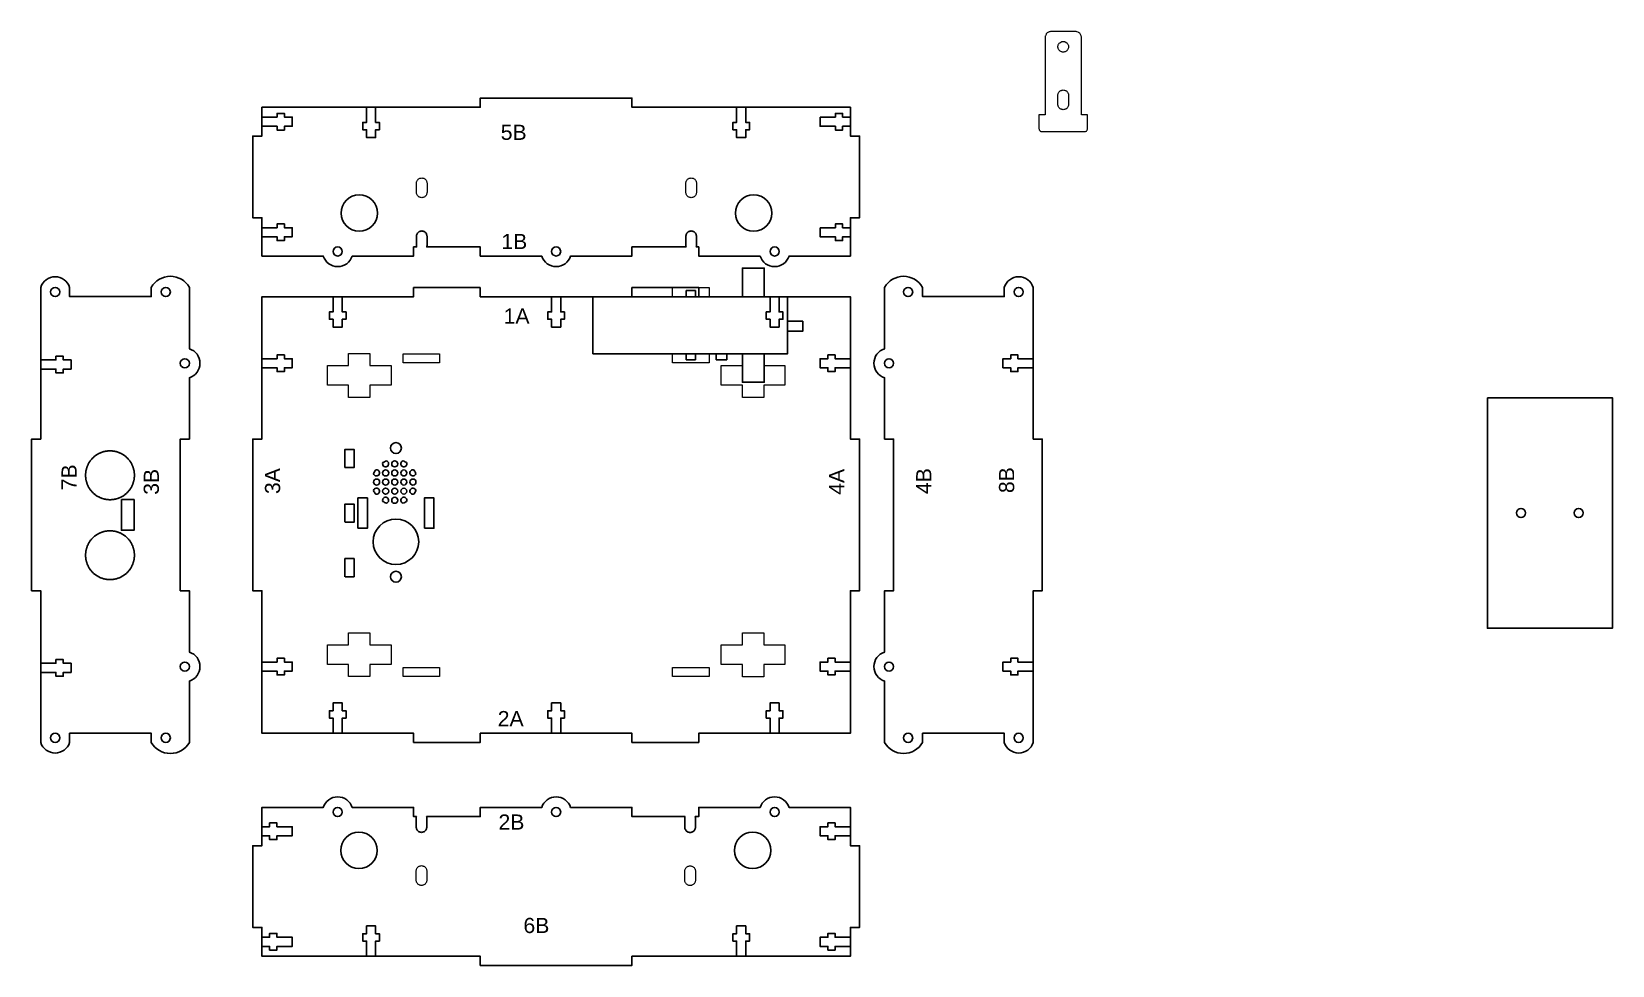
# Model space of a CAD drawing. Header units: millimetres. Extents: x 1538 to 3903, y 253 to 2632.
# Drawn here: x 2248 to 2769, y 1504 to 1811 of the extents above; entities that cross this region are included whole.
import ezdxf

# ---------------------------------------------------------------- set-up
doc = ezdxf.new("R2010")
doc.units = ezdxf.units.MM
doc.layers.add('Layer 1', color=7, linetype='Continuous')
doc.layers.add('Make2D$visible$lines', color=7, linetype='Continuous', true_color=0x000000)
doc.styles.get("Standard").update_dxf_attribs({"font": 'Arial.ttf'})

msp = doc.modelspace()

# ---------------------------------------------------------------- linework, layer by layer
at = {"color": 242, "true_color": 0xcd2027}
for p, q in [((2300.221, 1724.143), (2300.221, 1727.143)), ((2529.361, 1724.143), (2529.361, 1727.143)), ((2300.221, 1580.143), (2300.221, 1577.143)), ((2529.361, 1580.143), (2529.361, 1577.143))]:
    msp.add_line(p, q, dxfattribs=at)
at = {"color": 240, "true_color": 0xed1f24}
for points in [[(2353.882, 1737.495), (2374.112, 1737.495), (2374.112, 1740.495), (2375.141, 1740.495), (2375.118, 1740.564), (2375.083, 1740.775), (2375.048, 1740.987), (2375.048, 1743.986), (2375.083, 1744.197), (2375.118, 1744.409), (2375.189, 1744.621), (2375.259, 1744.797), (2375.365, 1744.973), (2375.506, 1745.15), (2375.647, 1745.291), (2375.824, 1745.432), (2376, 1745.538), (2376.212, 1745.608), (2376.388, 1745.679), (2376.6, 1745.714), (2376.812, 1745.75), (2377.023, 1745.714), (2377.235, 1745.679), (2377.447, 1745.608), (2377.623, 1745.538), (2377.799, 1745.432), (2377.976, 1745.291), (2378.117, 1745.15), (2378.258, 1744.973), (2378.364, 1744.797), (2378.434, 1744.621), (2378.505, 1744.409), (2378.54, 1744.197), (2378.575, 1743.986), (2378.575, 1740.987), (2378.54, 1740.775), (2378.505, 1740.564), (2378.482, 1740.495), (2396.112, 1740.495), (2396.112, 1737.495), (2416.342, 1737.495, 0.7337994), (2425.882, 1737.495), (2446.112, 1737.495), (2446.112, 1740.495), (2463.941, 1740.495), (2463.918, 1740.564), (2463.883, 1740.775), (2463.848, 1740.987), (2463.848, 1743.986), (2463.883, 1744.197), (2463.918, 1744.409), (2463.989, 1744.621), (2464.059, 1744.797), (2464.165, 1744.973), (2464.306, 1745.15), (2464.447, 1745.291), (2464.624, 1745.432), (2464.8, 1745.538), (2465.012, 1745.608), (2465.188, 1745.679), (2465.4, 1745.714), (2465.612, 1745.75), (2465.823, 1745.714), (2466.035, 1745.679), (2466.247, 1745.608), (2466.423, 1745.538), (2466.599, 1745.432), (2466.776, 1745.291), (2466.917, 1745.15), (2467.058, 1744.973), (2467.164, 1744.797), (2467.234, 1744.621), (2467.305, 1744.409), (2467.34, 1744.197), (2467.375, 1743.986), (2467.375, 1740.987), (2467.34, 1740.775), (2467.305, 1740.564), (2467.282, 1740.495), (2468.112, 1740.495), (2468.112, 1737.495), (2488.342, 1737.495, 0.7337994), (2497.882, 1737.495), (2518.112, 1737.495), (2518.112, 1750.088), (2521.112, 1750.088), (2521.112, 1777.009), (2518.112, 1777.009), (2518.112, 1786.548), (2446.112, 1786.548), (2446.112, 1789.548), (2396.112, 1789.548), (2396.112, 1786.548), (2324.112, 1786.548), (2324.112, 1777.009), (2321.112, 1777.009), (2321.112, 1750.088), (2324.112, 1750.088), (2324.112, 1737.495), (2344.342, 1737.495, 0.7337994)], [(2425.882, 1555.683), (2446.112, 1555.683), (2446.112, 1552.683), (2463.597, 1552.683), (2463.574, 1552.614), (2463.539, 1552.403), (2463.503, 1552.191), (2463.503, 1549.192), (2463.539, 1548.981), (2463.574, 1548.769), (2463.644, 1548.557), (2463.715, 1548.381), (2463.821, 1548.205), (2463.962, 1548.028), (2464.103, 1547.887), (2464.28, 1547.746), (2464.456, 1547.64), (2464.632, 1547.57), (2464.844, 1547.499), (2465.056, 1547.464), (2465.267, 1547.428), (2465.479, 1547.464), (2465.691, 1547.499), (2465.867, 1547.57), (2466.079, 1547.64), (2466.255, 1547.746), (2466.431, 1547.887), (2466.573, 1548.028), (2466.714, 1548.205), (2466.819, 1548.381), (2466.89, 1548.557), (2466.961, 1548.769), (2466.996, 1548.981), (2467.031, 1549.192), (2467.031, 1552.191), (2466.996, 1552.403), (2466.961, 1552.614), (2466.938, 1552.683), (2468.112, 1552.683), (2468.112, 1555.683), (2488.342, 1555.683, -0.7337994), (2497.882, 1555.683), (2518.112, 1555.683), (2518.112, 1543.091), (2521.112, 1543.091), (2521.112, 1516.169), (2518.112, 1516.169), (2518.112, 1506.63), (2446.112, 1506.63), (2446.112, 1503.63), (2396.112, 1503.63), (2396.112, 1506.63), (2324.112, 1506.63), (2324.112, 1516.169), (2321.112, 1516.169), (2321.112, 1543.091), (2324.112, 1543.091), (2324.112, 1555.683), (2344.342, 1555.683, -0.7337994), (2353.882, 1555.683), (2374.112, 1555.683), (2374.112, 1552.683), (2375.041, 1552.683), (2375.037, 1552.671), (2375.001, 1552.459), (2374.966, 1552.247), (2374.966, 1549.249), (2375.001, 1549.037), (2375.037, 1548.825), (2375.107, 1548.614), (2375.178, 1548.437), (2375.283, 1548.261), (2375.425, 1548.085), (2375.566, 1547.943), (2375.742, 1547.802), (2375.918, 1547.696), (2376.095, 1547.626), (2376.306, 1547.555), (2376.518, 1547.52), (2376.73, 1547.485), (2376.941, 1547.52), (2377.153, 1547.555), (2377.33, 1547.626), (2377.541, 1547.696), (2377.718, 1547.802), (2377.894, 1547.943), (2378.035, 1548.085), (2378.176, 1548.261), (2378.282, 1548.437), (2378.353, 1548.614), (2378.423, 1548.825), (2378.458, 1549.037), (2378.494, 1549.249), (2378.494, 1552.247), (2378.458, 1552.459), (2378.423, 1552.671), (2378.419, 1552.683), (2396.112, 1552.683), (2396.112, 1555.683), (2416.342, 1555.683, -0.7337994)]]:
    msp.add_lwpolyline(points, format="xyb", close=True, dxfattribs=at)
for points in [[(2324.112, 1783.278), (2324.112, 1780.278), (2329.141, 1780.278), (2329.141, 1779.028), (2331.541, 1779.028), (2331.541, 1780.278), (2334.112, 1780.278), (2334.112, 1783.278), (2331.541, 1783.278), (2331.541, 1784.528), (2329.141, 1784.528), (2329.141, 1783.278)], [(2358.612, 1786.548), (2361.612, 1786.548), (2361.612, 1781.519), (2362.862, 1781.519), (2362.862, 1779.119), (2361.612, 1779.119), (2361.612, 1776.548), (2358.612, 1776.548), (2358.612, 1779.119), (2357.362, 1779.119), (2357.362, 1781.519), (2358.612, 1781.519)], [(2480.612, 1786.548), (2483.612, 1786.548), (2483.612, 1781.519), (2484.862, 1781.519), (2484.862, 1779.119), (2483.612, 1779.119), (2483.612, 1776.548), (2480.612, 1776.548), (2480.612, 1779.119), (2479.362, 1779.119), (2479.362, 1781.519), (2480.612, 1781.519)], [(2508.112, 1783.278), (2508.112, 1780.278), (2513.141, 1780.278), (2513.141, 1779.028), (2515.541, 1779.028), (2515.541, 1780.278), (2518.112, 1780.278), (2518.112, 1783.278), (2515.541, 1783.278), (2515.541, 1784.528), (2513.141, 1784.528), (2513.141, 1783.278)], [(2508.112, 1746.818), (2508.112, 1743.818), (2513.141, 1743.818), (2513.141, 1742.568), (2515.541, 1742.568), (2515.541, 1743.818), (2518.112, 1743.818), (2518.112, 1746.818), (2515.541, 1746.818), (2515.541, 1748.068), (2513.141, 1748.068), (2513.141, 1746.818)], [(2396.112, 1727.089), (2374.112, 1727.089), (2374.112, 1724.089), (2324.112, 1724.089), (2324.112, 1677.143), (2321.112, 1677.143), (2321.112, 1627.143), (2324.112, 1627.143), (2324.112, 1580.143), (2374.112, 1580.143), (2374.112, 1577.143), (2396.112, 1577.143), (2396.112, 1580.143), (2446.112, 1580.143), (2446.112, 1577.143), (2468.112, 1577.143), (2468.112, 1580.143), (2518.112, 1580.143), (2518.112, 1627.143), (2521.112, 1627.143), (2521.112, 1677.143), (2518.112, 1677.143), (2518.112, 1724.089), (2468.112, 1724.089), (2468.112, 1727.089), (2446.112, 1727.089), (2446.112, 1724.089), (2396.112, 1724.089)], [(2277.797, 1657.183), (2277.797, 1647.102), (2282.021, 1647.102), (2282.021, 1657.183)]]:
    msp.add_lwpolyline(points, close=True, dxfattribs=at)
for points in [[(2324.112, 1743.818), (2329.141, 1743.818), (2329.141, 1742.568), (2331.541, 1742.568), (2331.541, 1743.818), (2334.112, 1743.818), (2334.112, 1746.818), (2331.541, 1746.818), (2331.541, 1748.068), (2329.141, 1748.068), (2329.141, 1746.818), (2324.112, 1746.818)], [(2347.612, 1724.089), (2347.612, 1719.06), (2346.362, 1719.06), (2346.362, 1716.66), (2347.612, 1716.66), (2347.612, 1714.089), (2350.612, 1714.089), (2350.612, 1716.66), (2351.862, 1716.66), (2351.862, 1719.06), (2350.612, 1719.06), (2350.612, 1724.089)], [(2419.612, 1724.089), (2419.612, 1719.06), (2418.362, 1719.06), (2418.362, 1716.66), (2419.612, 1716.66), (2419.612, 1714.089), (2422.612, 1714.089), (2422.612, 1716.66), (2423.862, 1716.66), (2423.862, 1719.06), (2422.612, 1719.06), (2422.612, 1724.089)], [(2491.612, 1724.089), (2491.612, 1719.06), (2490.362, 1719.06), (2490.362, 1716.66), (2491.612, 1716.66), (2491.612, 1714.089), (2494.612, 1714.089), (2494.612, 1716.66), (2495.862, 1716.66), (2495.862, 1719.06), (2494.612, 1719.06), (2494.612, 1724.089)], [(2251.221, 1703.22), (2256.25, 1703.22), (2256.25, 1704.47), (2258.65, 1704.47), (2258.65, 1703.22), (2261.221, 1703.22), (2261.221, 1700.22), (2258.65, 1700.22), (2258.65, 1698.97), (2256.25, 1698.97), (2256.25, 1700.22), (2251.221, 1700.22)], [(2324.112, 1700.643), (2329.141, 1700.643), (2329.141, 1699.393), (2331.541, 1699.393), (2331.541, 1700.643), (2334.112, 1700.643), (2334.112, 1703.643), (2331.541, 1703.643), (2331.541, 1704.893), (2329.141, 1704.893), (2329.141, 1703.643), (2324.112, 1703.643)], [(2518.112, 1703.643), (2513.083, 1703.643), (2513.083, 1704.893), (2510.683, 1704.893), (2510.683, 1703.643), (2508.112, 1703.643), (2508.112, 1700.643), (2510.683, 1700.643), (2510.683, 1699.393), (2513.083, 1699.393), (2513.083, 1700.643), (2518.112, 1700.643)], [(2578.361, 1700.643), (2573.332, 1700.643), (2573.332, 1699.393), (2570.932, 1699.393), (2570.932, 1700.643), (2568.361, 1700.643), (2568.361, 1703.643), (2570.932, 1703.643), (2570.932, 1704.893), (2573.332, 1704.893), (2573.332, 1703.643), (2578.361, 1703.643)], [(2351.515, 1667.737), (2354.514, 1667.737), (2354.514, 1673.737), (2351.512, 1673.737), (2351.511, 1667.737)], [(2355.802, 1647.738), (2358.902, 1647.738), (2358.902, 1657.738), (2355.802, 1657.738), (2355.802, 1647.738)], [(2377.702, 1647.738), (2380.802, 1647.738), (2380.802, 1657.738), (2377.702, 1657.738), (2377.702, 1647.738)], [(2351.518, 1649.738), (2354.517, 1649.738), (2354.517, 1655.737), (2351.515, 1655.737), (2351.514, 1649.738)], [(2351.518, 1631.738), (2354.517, 1631.738), (2354.517, 1637.738), (2351.515, 1637.738), (2351.514, 1631.738)], [(2324.112, 1600.643), (2329.141, 1600.643), (2329.141, 1599.393), (2331.541, 1599.393), (2331.541, 1600.643), (2334.112, 1600.643), (2334.112, 1603.643), (2331.541, 1603.643), (2331.541, 1604.893), (2329.141, 1604.893), (2329.141, 1603.643), (2324.112, 1603.643)], [(2518.112, 1603.643), (2513.083, 1603.643), (2513.083, 1604.893), (2510.683, 1604.893), (2510.683, 1603.643), (2508.112, 1603.643), (2508.112, 1600.643), (2510.683, 1600.643), (2510.683, 1599.393), (2513.083, 1599.393), (2513.083, 1600.643), (2518.112, 1600.643)], [(2578.361, 1600.643), (2573.332, 1600.643), (2573.332, 1599.393), (2570.932, 1599.393), (2570.932, 1600.643), (2568.361, 1600.643), (2568.361, 1603.643), (2570.932, 1603.643), (2570.932, 1604.893), (2573.332, 1604.893), (2573.332, 1603.643), (2578.361, 1603.643)], [(2251.221, 1603.22), (2256.25, 1603.22), (2256.25, 1604.47), (2258.65, 1604.47), (2258.65, 1603.22), (2261.221, 1603.22), (2261.221, 1600.22), (2258.65, 1600.22), (2258.65, 1598.97), (2256.25, 1598.97), (2256.25, 1600.22), (2251.221, 1600.22)], [(2350.612, 1580.143), (2350.612, 1585.172), (2351.862, 1585.172), (2351.862, 1587.572), (2350.612, 1587.572), (2350.612, 1590.143), (2347.612, 1590.143), (2347.612, 1587.572), (2346.362, 1587.572), (2346.362, 1585.172), (2347.612, 1585.172), (2347.612, 1580.143)], [(2422.612, 1580.143), (2422.612, 1585.172), (2423.862, 1585.172), (2423.862, 1587.572), (2422.612, 1587.572), (2422.612, 1590.143), (2419.612, 1590.143), (2419.612, 1587.572), (2418.362, 1587.572), (2418.362, 1585.172), (2419.612, 1585.172), (2419.612, 1580.143)], [(2494.612, 1580.143), (2494.612, 1585.172), (2495.862, 1585.172), (2495.862, 1587.572), (2494.612, 1587.572), (2494.612, 1590.143), (2491.612, 1590.143), (2491.612, 1587.572), (2490.362, 1587.572), (2490.362, 1585.172), (2491.612, 1585.172), (2491.612, 1580.143)], [(2324.112, 1549.36), (2326.683, 1549.36), (2326.683, 1550.61), (2329.083, 1550.61), (2329.083, 1549.36), (2334.112, 1549.36), (2334.112, 1546.36), (2329.083, 1546.36), (2329.083, 1545.11), (2326.683, 1545.11), (2326.683, 1546.36), (2324.112, 1546.36)], [(2518.112, 1549.36), (2513.083, 1549.36), (2513.083, 1550.61), (2510.683, 1550.61), (2510.683, 1549.36), (2508.112, 1549.36), (2508.112, 1546.36), (2510.683, 1546.36), (2510.683, 1545.11), (2513.083, 1545.11), (2513.083, 1546.36), (2518.112, 1546.36)], [(2358.612, 1506.63), (2358.612, 1511.659), (2357.362, 1511.659), (2357.362, 1514.059), (2358.612, 1514.059), (2358.612, 1516.63), (2361.612, 1516.63), (2361.612, 1514.059), (2362.862, 1514.059), (2362.862, 1511.659), (2361.612, 1511.659), (2361.612, 1506.63)], [(2480.612, 1506.63), (2480.612, 1511.659), (2479.362, 1511.659), (2479.362, 1514.059), (2480.612, 1514.059), (2480.612, 1516.63), (2483.612, 1516.63), (2483.612, 1514.059), (2484.862, 1514.059), (2484.862, 1511.659), (2483.612, 1511.659), (2483.612, 1506.63)], [(2324.112, 1512.9), (2326.683, 1512.9), (2326.683, 1514.15), (2329.083, 1514.15), (2329.083, 1512.9), (2334.112, 1512.9), (2334.112, 1509.9), (2329.083, 1509.9), (2329.083, 1508.65), (2326.683, 1508.65), (2326.683, 1509.9), (2324.112, 1509.9)], [(2518.112, 1512.9), (2513.083, 1512.9), (2513.083, 1514.15), (2510.683, 1514.15), (2510.683, 1512.9), (2508.112, 1512.9), (2508.112, 1509.9), (2510.683, 1509.9), (2510.683, 1508.65), (2513.083, 1508.65), (2513.083, 1509.9), (2518.112, 1509.9)]]:
    msp.add_lwpolyline(points, dxfattribs=at)
for points in [[(2300.221, 1577.143, -0.5834312), (2287.681, 1577.143), (2287.681, 1580.143), (2260.76, 1580.143), (2260.76, 1577.143, -0.7337994), (2251.221, 1577.143), (2251.221, 1627.143), (2248.221, 1627.119), (2248.221, 1677.119), (2251.221, 1677.143), (2251.221, 1727.143, -0.7337994), (2260.76, 1727.143), (2260.76, 1724.143), (2287.681, 1724.143), (2287.681, 1727.143, -0.5834312), (2300.221, 1727.143)], [(2529.361, 1727.143, -0.5834312), (2541.901, 1727.143), (2541.901, 1724.143), (2568.822, 1724.143), (2568.822, 1727.143, -0.7337994), (2578.361, 1727.143), (2578.361, 1677.143), (2581.361, 1677.143), (2581.361, 1627.143), (2578.361, 1627.143), (2578.361, 1577.143, -0.7337994), (2568.822, 1577.143), (2568.822, 1580.143), (2541.901, 1580.143), (2541.901, 1577.143, -0.5834312), (2529.361, 1577.143)], [(2300.221, 1724.143), (2300.221, 1706.912, -0.7337994), (2300.221, 1697.373), (2300.221, 1677.143), (2297.221, 1677.143), (2297.221, 1627.143), (2300.221, 1627.143), (2300.221, 1606.912, -0.7337994), (2300.221, 1597.373), (2300.221, 1580.143)], [(2529.361, 1580.143), (2529.361, 1597.373, -0.7337994), (2529.361, 1606.912), (2529.361, 1627.143), (2532.361, 1627.143), (2532.361, 1677.143), (2529.361, 1677.143), (2529.361, 1697.373, -0.7337994), (2529.361, 1706.912), (2529.361, 1724.143)]]:
    msp.add_lwpolyline(points, format="xyb", dxfattribs=at)
for points in [[(2486.112, 1724.089), (2482.512, 1724.089), (2482.512, 1733.489), (2489.712, 1733.489), (2489.712, 1724.089), (2482.512, 1724.089)], [(2465.512, 1724.089), (2464.012, 1724.089), (2464.012, 1726.089), (2467.012, 1726.089), (2467.012, 1724.089), (2464.012, 1724.089)], [(2497.412, 1724.089), (2497.412, 1705.289), (2433.212, 1705.289), (2433.212, 1724.089), (2497.412, 1724.089)], [(2502.412, 1714.689), (2502.412, 1712.703), (2497.412, 1712.703), (2497.412, 1715.993), (2502.412, 1715.993), (2502.412, 1714.689)], [(2465.512, 1703.289), (2464.012, 1703.289), (2464.012, 1705.289), (2467.012, 1705.289), (2467.012, 1703.289), (2464.012, 1703.289)], [(2473.862, 1703.289), (2473.862, 1705.289), (2477.362, 1705.289), (2477.362, 1703.289), (2473.862, 1703.289)], [(2486.112, 1695.889), (2482.512, 1695.889), (2482.512, 1705.289), (2489.712, 1705.289), (2489.712, 1695.889), (2482.512, 1695.889)]]:
    msp.add_lwpolyline(points)
at = {"color": 5}
msp.add_lwpolyline([(2728.066, 1690.773), (2728.066, 1614.773), (2769.266, 1614.773), (2769.266, 1690.773), (2728.066, 1690.773)], dxfattribs=at)
at = {"color": 240, "linetype": 'ByBlock', "true_color": 0xed1f24}
for points in [[(2365.149, 1669.942, 0.0430951), (2363.995, 1669.365, 2.7339008)], [(2371.832, 1669.365, 0.0430951), (2370.678, 1669.942, 2.7339008)], [(2361.519, 1666.889, 0.0430951), (2360.942, 1665.734, 2.7339008)], [(2374.885, 1665.734, 0.0430951), (2374.308, 1666.889, 2.7339008)], [(2360.942, 1660.205, 0.0430951), (2361.519, 1659.051, 2.7339008)], [(2363.995, 1656.575, 0.0430951), (2365.149, 1655.998, 2.7339008)], [(2370.678, 1655.998, 0.0430951), (2371.832, 1656.575, 2.7339008)], [(2374.308, 1659.051, 0.0430951), (2374.885, 1660.205, 2.7339008)]]:
    msp.add_lwpolyline(points, format="xyb", close=True, dxfattribs=at)
at = {"color": 242, "true_color": 0xcd2027}
for centre in [(2356.212, 1751.645), (2486.212, 1751.645), (2356.129, 1541.533), (2485.867, 1541.533)]:
    msp.add_circle(centre, 6, dxfattribs=at)
at = {"color": 240, "true_color": 0xed1f24}
for centre, radius in [((2349.112, 1738.995), 1.5), ((2421.112, 1738.995), 1.5), ((2493.112, 1738.995), 1.5), ((2255.99, 1725.643), 1.5), ((2292.451, 1725.643), 1.5), ((2537.131, 1725.643), 1.5), ((2573.592, 1725.643), 1.5), ((2298.721, 1702.143), 1.5), ((2530.861, 1702.143), 1.5), ((2368.302, 1674.185), 1.8), ((2367.913, 1668.97), 1), ((2361.913, 1662.97), 1), ((2364.913, 1665.97), 1), ((2364.913, 1662.97), 1), ((2367.913, 1665.97), 1), ((2367.913, 1662.97), 1), ((2370.913, 1665.97), 1), ((2370.913, 1662.97), 1), ((2373.913, 1662.97), 1), ((2364.913, 1659.97), 1), ((2367.913, 1659.97), 1), ((2367.913, 1656.97), 1), ((2370.913, 1659.97), 1), ((2739.166, 1652.773), 1.5), ((2758.166, 1652.773), 1.5), ((2368.302, 1631.753), 1.8), ((2298.721, 1602.143), 1.5), ((2530.861, 1602.143), 1.5), ((2255.99, 1578.643), 1.5), ((2292.451, 1578.643), 1.5), ((2537.131, 1578.643), 1.5), ((2573.592, 1578.643), 1.5), ((2349.112, 1554.183), 1.5), ((2421.112, 1554.183), 1.5), ((2493.112, 1554.183), 1.5)]:
    msp.add_circle(centre, radius, dxfattribs=at)
at = {"color": 240, "linetype": 'ByBlock', "true_color": 0xed1f24}
msp.add_circle((2368.302, 1643.288), 7.5, dxfattribs=at)
at = {"layer": 'Layer 1', "color": 240, "lineweight": 0, "true_color": 0xed1f24}
for points in [[(2583.815, 1811.438), (2583.603, 1811.367), (2583.392, 1811.297), (2583.215, 1811.191), (2583.004, 1811.05), (2582.863, 1810.909), (2582.686, 1810.732), (2582.58, 1810.556), (2582.474, 1810.344), (2582.369, 1810.133), (2582.298, 1809.921), (2582.263, 1809.709), (2582.263, 1783.992), (2580.252, 1783.992), (2580.252, 1779.476), (2580.287, 1779.3), (2580.323, 1779.123), (2580.393, 1778.982), (2580.499, 1778.841), (2580.605, 1778.7), (2580.746, 1778.629), (2580.922, 1778.524), (2581.099, 1778.488), (2595.421, 1778.488), (2595.598, 1778.524), (2595.774, 1778.629), (2595.915, 1778.7), (2596.021, 1778.841), (2596.127, 1778.982), (2596.198, 1779.123), (2596.233, 1779.3), (2596.268, 1779.476), (2596.268, 1783.992), (2594.257, 1783.992), (2594.257, 1809.709), (2594.222, 1809.921), (2594.151, 1810.133), (2594.081, 1810.344), (2593.94, 1810.556), (2593.834, 1810.732), (2593.693, 1810.909), (2593.516, 1811.05), (2593.34, 1811.191), (2593.128, 1811.297), (2592.705, 1811.438), (2592.493, 1811.473), (2584.027, 1811.473), (2583.815, 1811.438)], [(2588.048, 1808.228), (2588.472, 1808.228), (2588.683, 1808.192), (2588.895, 1808.122), (2589.424, 1807.804), (2589.565, 1807.628), (2589.706, 1807.487), (2589.812, 1807.31), (2589.883, 1807.099), (2589.953, 1806.887), (2589.989, 1806.675), (2590.024, 1806.464), (2589.989, 1806.287), (2589.953, 1806.076), (2589.883, 1805.864), (2589.812, 1805.652), (2589.706, 1805.476), (2589.565, 1805.335), (2589.424, 1805.158), (2589.248, 1805.053), (2589.071, 1804.947), (2588.895, 1804.841), (2588.683, 1804.77), (2588.472, 1804.735), (2588.048, 1804.735), (2587.837, 1804.77), (2587.66, 1804.841), (2587.449, 1804.947), (2587.272, 1805.053), (2587.096, 1805.158), (2586.955, 1805.335), (2586.814, 1805.476), (2586.708, 1805.652), (2586.637, 1805.864), (2586.567, 1806.076), (2586.531, 1806.287), (2586.496, 1806.464), (2586.531, 1806.675), (2586.567, 1806.887), (2586.637, 1807.099), (2586.708, 1807.31), (2586.814, 1807.487), (2586.955, 1807.628), (2587.096, 1807.804), (2587.449, 1808.016), (2587.66, 1808.122), (2587.837, 1808.192), (2588.048, 1808.228)], [(2588.472, 1792.211), (2588.683, 1792.176), (2588.895, 1792.106), (2589.071, 1792.035), (2589.248, 1791.929), (2589.424, 1791.788), (2589.565, 1791.647), (2589.706, 1791.471), (2589.812, 1791.294), (2589.883, 1791.118), (2589.953, 1790.906), (2589.989, 1790.694), (2590.024, 1790.483), (2590.024, 1787.484), (2589.989, 1787.273), (2589.953, 1787.061), (2589.883, 1786.849), (2589.812, 1786.673), (2589.706, 1786.496), (2589.565, 1786.32), (2589.424, 1786.179), (2589.248, 1786.038), (2589.071, 1785.932), (2588.895, 1785.861), (2588.683, 1785.791), (2588.472, 1785.756), (2588.26, 1785.72), (2588.048, 1785.756), (2587.837, 1785.791), (2587.66, 1785.861), (2587.449, 1785.932), (2587.272, 1786.038), (2587.096, 1786.179), (2586.955, 1786.32), (2586.814, 1786.496), (2586.708, 1786.673), (2586.637, 1786.849), (2586.567, 1787.061), (2586.531, 1787.273), (2586.496, 1787.484), (2586.496, 1790.483), (2586.531, 1790.694), (2586.567, 1790.906), (2586.637, 1791.118), (2586.708, 1791.294), (2586.814, 1791.471), (2586.955, 1791.647), (2587.096, 1791.788), (2587.272, 1791.929), (2587.449, 1792.035), (2587.66, 1792.106), (2587.837, 1792.176), (2588.048, 1792.211), (2588.26, 1792.247), (2588.472, 1792.211)], [(2377.024, 1763.212), (2377.235, 1763.177), (2377.447, 1763.106), (2377.623, 1763.036), (2377.8, 1762.93), (2377.976, 1762.789), (2378.117, 1762.648), (2378.258, 1762.471), (2378.364, 1762.295), (2378.435, 1762.118), (2378.505, 1761.907), (2378.54, 1761.695), (2378.576, 1761.483), (2378.576, 1758.485), (2378.54, 1758.273), (2378.505, 1758.062), (2378.435, 1757.85), (2378.364, 1757.673), (2378.258, 1757.497), (2378.117, 1757.321), (2377.976, 1757.18), (2377.8, 1757.038), (2377.623, 1756.933), (2377.447, 1756.862), (2377.235, 1756.791), (2377.024, 1756.756), (2376.812, 1756.721), (2376.6, 1756.756), (2376.389, 1756.791), (2376.212, 1756.862), (2376, 1756.933), (2375.824, 1757.038), (2375.648, 1757.18), (2375.507, 1757.321), (2375.365, 1757.497), (2375.26, 1757.673), (2375.189, 1757.85), (2375.119, 1758.062), (2375.083, 1758.273), (2375.048, 1758.485), (2375.048, 1761.483), (2375.083, 1761.695), (2375.119, 1761.907), (2375.189, 1762.118), (2375.26, 1762.295), (2375.365, 1762.471), (2375.507, 1762.648), (2375.648, 1762.789), (2375.824, 1762.93), (2376, 1763.036), (2376.212, 1763.106), (2376.389, 1763.177), (2376.6, 1763.212), (2376.812, 1763.247), (2377.024, 1763.212)], [(2465.824, 1763.212), (2466.035, 1763.177), (2466.247, 1763.106), (2466.423, 1763.036), (2466.6, 1762.93), (2466.776, 1762.789), (2466.917, 1762.648), (2467.058, 1762.471), (2467.164, 1762.295), (2467.235, 1762.118), (2467.305, 1761.907), (2467.34, 1761.695), (2467.376, 1761.483), (2467.376, 1758.485), (2467.34, 1758.273), (2467.305, 1758.062), (2467.235, 1757.85), (2467.164, 1757.673), (2467.058, 1757.497), (2466.917, 1757.321), (2466.776, 1757.18), (2466.6, 1757.038), (2466.423, 1756.933), (2466.247, 1756.862), (2466.035, 1756.791), (2465.824, 1756.756), (2465.612, 1756.721), (2465.4, 1756.756), (2465.189, 1756.791), (2465.012, 1756.862), (2464.8, 1756.933), (2464.624, 1757.038), (2464.448, 1757.18), (2464.307, 1757.321), (2464.165, 1757.497), (2464.06, 1757.673), (2463.989, 1757.85), (2463.919, 1758.062), (2463.883, 1758.273), (2463.848, 1758.485), (2463.848, 1761.483), (2463.883, 1761.695), (2463.919, 1761.907), (2463.989, 1762.118), (2464.06, 1762.295), (2464.165, 1762.471), (2464.307, 1762.648), (2464.448, 1762.789), (2464.624, 1762.93), (2464.8, 1763.036), (2465.012, 1763.106), (2465.189, 1763.177), (2465.4, 1763.212), (2465.612, 1763.247), (2465.824, 1763.212)], [(2345.703, 1701.373), (2352.688, 1701.373), (2352.688, 1705.395), (2359.708, 1705.395), (2359.708, 1701.373), (2366.693, 1701.373), (2366.693, 1694.882), (2359.708, 1694.882), (2359.708, 1690.896), (2352.688, 1690.896), (2352.688, 1694.882), (2345.703, 1694.882), (2345.703, 1701.373)], [(2370.679, 1705.289), (2382.709, 1705.289), (2382.709, 1702.291), (2370.679, 1702.291), (2370.679, 1705.289)], [(2471.545, 1702.291), (2459.515, 1702.291), (2459.515, 1705.289), (2471.545, 1705.289), (2471.545, 1702.291)], [(2496.522, 1694.882), (2489.537, 1694.882), (2489.537, 1690.861), (2482.516, 1690.861), (2482.516, 1694.882), (2475.531, 1694.882), (2475.531, 1701.373), (2482.516, 1701.373), (2482.516, 1705.36), (2489.537, 1705.36), (2489.537, 1701.373), (2496.522, 1701.373), (2496.522, 1694.882)], [(2345.703, 1609.293), (2352.688, 1609.293), (2352.688, 1613.315), (2359.708, 1613.315), (2359.708, 1609.293), (2366.693, 1609.293), (2366.693, 1602.802), (2359.708, 1602.802), (2359.708, 1598.816), (2352.688, 1598.816), (2352.688, 1602.802), (2345.703, 1602.802), (2345.703, 1609.293)], [(2496.522, 1602.802), (2489.537, 1602.802), (2489.537, 1598.781), (2482.516, 1598.781), (2482.516, 1602.802), (2475.531, 1602.802), (2475.531, 1609.293), (2482.516, 1609.293), (2482.516, 1613.28), (2489.537, 1613.28), (2489.537, 1609.293), (2496.522, 1609.293), (2496.522, 1602.802)], [(2370.679, 1601.885), (2382.709, 1601.885), (2382.709, 1598.886), (2370.679, 1598.886), (2370.679, 1601.885)], [(2471.545, 1598.886), (2459.515, 1598.886), (2459.515, 1601.885), (2471.545, 1601.885), (2471.545, 1598.886)], [(2376.518, 1530.022), (2376.306, 1530.058), (2376.095, 1530.128), (2375.918, 1530.199), (2375.742, 1530.305), (2375.565, 1530.446), (2375.424, 1530.587), (2375.283, 1530.763), (2375.177, 1530.94), (2375.107, 1531.116), (2375.036, 1531.328), (2375.001, 1531.539), (2374.966, 1531.751), (2374.966, 1534.75), (2375.001, 1534.961), (2375.036, 1535.173), (2375.107, 1535.385), (2375.177, 1535.561), (2375.283, 1535.737), (2375.424, 1535.914), (2375.565, 1536.055), (2375.742, 1536.196), (2375.918, 1536.302), (2376.095, 1536.372), (2376.306, 1536.443), (2376.518, 1536.478), (2376.73, 1536.513), (2376.941, 1536.478), (2377.153, 1536.443), (2377.329, 1536.372), (2377.541, 1536.302), (2377.717, 1536.196), (2377.894, 1536.055), (2378.035, 1535.914), (2378.176, 1535.737), (2378.282, 1535.561), (2378.352, 1535.385), (2378.423, 1535.173), (2378.458, 1534.961), (2378.493, 1534.75), (2378.493, 1531.751), (2378.458, 1531.539), (2378.423, 1531.328), (2378.352, 1531.116), (2378.282, 1530.94), (2378.176, 1530.763), (2378.035, 1530.587), (2377.894, 1530.446), (2377.717, 1530.305), (2377.541, 1530.199), (2377.329, 1530.128), (2377.153, 1530.058), (2376.941, 1530.022), (2376.73, 1529.987), (2376.518, 1530.022)], [(2465.055, 1529.966), (2464.844, 1530.001), (2464.632, 1530.072), (2464.456, 1530.142), (2464.279, 1530.248), (2464.103, 1530.389), (2463.962, 1530.53), (2463.821, 1530.707), (2463.715, 1530.883), (2463.644, 1531.06), (2463.574, 1531.271), (2463.538, 1531.483), (2463.503, 1531.695), (2463.503, 1534.693), (2463.538, 1534.905), (2463.574, 1535.117), (2463.644, 1535.328), (2463.715, 1535.505), (2463.821, 1535.681), (2463.962, 1535.857), (2464.103, 1535.998), (2464.279, 1536.14), (2464.456, 1536.245), (2464.632, 1536.316), (2464.844, 1536.387), (2465.055, 1536.422), (2465.267, 1536.457), (2465.479, 1536.422), (2465.69, 1536.387), (2465.867, 1536.316), (2466.078, 1536.245), (2466.255, 1536.14), (2466.431, 1535.998), (2466.572, 1535.857), (2466.713, 1535.681), (2466.819, 1535.505), (2466.89, 1535.328), (2466.96, 1535.117), (2466.996, 1534.905), (2467.031, 1534.693), (2467.031, 1531.695), (2466.996, 1531.483), (2466.96, 1531.271), (2466.89, 1531.06), (2466.819, 1530.883), (2466.713, 1530.707), (2466.572, 1530.53), (2466.431, 1530.389), (2466.255, 1530.248), (2466.078, 1530.142), (2465.867, 1530.072), (2465.69, 1530.001), (2465.479, 1529.966), (2465.267, 1529.931), (2465.055, 1529.966)]]:
    msp.add_lwpolyline(points, dxfattribs=at)
at = {"layer": 'Layer 1', "lineweight": 0}
msp.add_lwpolyline([(2471.545, 1727.088), (2471.545, 1724.089), (2459.515, 1724.089), (2459.515, 1727.088)], close=True, dxfattribs=at)
msp.add_lwpolyline([(2471.545, 1702.291), (2459.515, 1702.291), (2459.515, 1705.289), (2471.545, 1705.289), (2471.545, 1702.291)], dxfattribs=at)
at = {"layer": 'Make2D$visible$lines', "color": 240, "true_color": 0xed1f24}
for points in [[(2274.061, 1657.158), (2274.239, 1657.16), (2274.419, 1657.166), (2274.601, 1657.176), (2274.784, 1657.191), (2274.968, 1657.21), (2275.153, 1657.233), (2275.339, 1657.26), (2275.525, 1657.293), (2275.712, 1657.33), (2275.9, 1657.371), (2276.088, 1657.418), (2276.276, 1657.469), (2276.463, 1657.525), (2276.651, 1657.586), (2276.837, 1657.652), (2277.024, 1657.724), (2277.209, 1657.8), (2277.393, 1657.881), (2277.576, 1657.967), (2277.758, 1658.058), (2277.938, 1658.154), (2278.116, 1658.254), (2278.292, 1658.36), (2278.466, 1658.471), (2278.637, 1658.586), (2278.806, 1658.705), (2278.971, 1658.83), (2279.134, 1658.959), (2279.294, 1659.092), (2279.451, 1659.229), (2279.603, 1659.371), (2279.753, 1659.516), (2279.898, 1659.665), (2280.04, 1659.818), (2280.177, 1659.975), (2280.31, 1660.134), (2280.439, 1660.297), (2280.563, 1660.463), (2280.683, 1660.632), (2280.798, 1660.803), (2280.909, 1660.977), (2281.014, 1661.153), (2281.115, 1661.331), (2281.211, 1661.511), (2281.302, 1661.693), (2281.388, 1661.876), (2281.469, 1662.06), (2281.545, 1662.245), (2281.616, 1662.431), (2281.682, 1662.618), (2281.744, 1662.806), (2281.8, 1662.993), (2281.851, 1663.181), (2281.898, 1663.369), (2281.939, 1663.556), (2281.976, 1663.744), (2282.008, 1663.93), (2282.036, 1664.116), (2282.059, 1664.301), (2282.078, 1664.485), (2282.092, 1664.668), (2282.102, 1664.849), (2282.109, 1665.03), (2282.111, 1665.208), (2282.109, 1665.387), (2282.102, 1665.567), (2282.092, 1665.749), (2282.078, 1665.932), (2282.059, 1666.116), (2282.036, 1666.301), (2282.008, 1666.487), (2281.976, 1666.673), (2281.939, 1666.86), (2281.898, 1667.048), (2281.851, 1667.236), (2281.8, 1667.423), (2281.744, 1667.611), (2281.682, 1667.798), (2281.616, 1667.985), (2281.545, 1668.171), (2281.469, 1668.357), (2281.388, 1668.541), (2281.302, 1668.724), (2281.211, 1668.906), (2281.115, 1669.086), (2281.014, 1669.264), (2280.909, 1669.44), (2280.798, 1669.613), (2280.683, 1669.785), (2280.563, 1669.953), (2280.439, 1670.119), (2280.31, 1670.282), (2280.177, 1670.442), (2280.04, 1670.598), (2279.898, 1670.751), (2279.753, 1670.901), (2279.603, 1671.046), (2279.451, 1671.187), (2279.294, 1671.325), (2279.134, 1671.458), (2278.971, 1671.587), (2278.806, 1671.711), (2278.637, 1671.831), (2278.466, 1671.946), (2278.292, 1672.057), (2278.116, 1672.162), (2277.938, 1672.263), (2277.758, 1672.359), (2277.576, 1672.45), (2277.393, 1672.536), (2277.209, 1672.617), (2277.024, 1672.693), (2276.837, 1672.764), (2276.651, 1672.83), (2276.463, 1672.891), (2276.276, 1672.948), (2276.088, 1672.999), (2275.9, 1673.045), (2275.712, 1673.087), (2275.525, 1673.124), (2275.339, 1673.156), (2275.153, 1673.184), (2274.968, 1673.207), (2274.784, 1673.226), (2274.601, 1673.24), (2274.419, 1673.25), (2274.239, 1673.256), (2274.061, 1673.258), (2273.882, 1673.256), (2273.702, 1673.25), (2273.52, 1673.24), (2273.337, 1673.226), (2273.153, 1673.207), (2272.968, 1673.184), (2272.782, 1673.156), (2272.596, 1673.124), (2272.409, 1673.087), (2272.221, 1673.045), (2272.033, 1672.999), (2271.845, 1672.948), (2271.658, 1672.891), (2271.47, 1672.83), (2271.284, 1672.764), (2271.097, 1672.693), (2270.912, 1672.617), (2270.728, 1672.536), (2270.545, 1672.45), (2270.363, 1672.359), (2270.183, 1672.263), (2270.005, 1672.162), (2269.829, 1672.057), (2269.655, 1671.946), (2269.484, 1671.831), (2269.315, 1671.711), (2269.15, 1671.587), (2268.987, 1671.458), (2268.827, 1671.325), (2268.67, 1671.187), (2268.518, 1671.046), (2268.368, 1670.901), (2268.223, 1670.751), (2268.081, 1670.598), (2267.944, 1670.442), (2267.811, 1670.282), (2267.682, 1670.119), (2267.558, 1669.953), (2267.438, 1669.785), (2267.323, 1669.613), (2267.212, 1669.44), (2267.107, 1669.264), (2267.006, 1669.086), (2266.91, 1668.906), (2266.819, 1668.724), (2266.733, 1668.541), (2266.652, 1668.357), (2266.576, 1668.171), (2266.505, 1667.985), (2266.439, 1667.798), (2266.377, 1667.611), (2266.321, 1667.423), (2266.27, 1667.236), (2266.223, 1667.048), (2266.182, 1666.86), (2266.145, 1666.673), (2266.113, 1666.487), (2266.085, 1666.301), (2266.062, 1666.116), (2266.043, 1665.932), (2266.029, 1665.749), (2266.019, 1665.567), (2266.012, 1665.387), (2266.011, 1665.208), (2266.012, 1665.03), (2266.019, 1664.849), (2266.029, 1664.668), (2266.043, 1664.485), (2266.062, 1664.301), (2266.085, 1664.116), (2266.113, 1663.93), (2266.145, 1663.744), (2266.182, 1663.556), (2266.223, 1663.369), (2266.27, 1663.181), (2266.321, 1662.993), (2266.377, 1662.806), (2266.439, 1662.618), (2266.505, 1662.431), (2266.576, 1662.245), (2266.652, 1662.06), (2266.733, 1661.876), (2266.819, 1661.693), (2266.91, 1661.511), (2267.006, 1661.331), (2267.107, 1661.153), (2267.212, 1660.977), (2267.323, 1660.803), (2267.438, 1660.632), (2267.558, 1660.463), (2267.682, 1660.297), (2267.811, 1660.134), (2267.944, 1659.975), (2268.081, 1659.818), (2268.223, 1659.665), (2268.368, 1659.516), (2268.518, 1659.371), (2268.67, 1659.229), (2268.827, 1659.092), (2268.987, 1658.959), (2269.15, 1658.83), (2269.315, 1658.705), (2269.484, 1658.586), (2269.655, 1658.471), (2269.829, 1658.36), (2270.005, 1658.254), (2270.183, 1658.154), (2270.363, 1658.058), (2270.545, 1657.967), (2270.728, 1657.881), (2270.912, 1657.8), (2271.097, 1657.724), (2271.284, 1657.652), (2271.47, 1657.586), (2271.658, 1657.525), (2271.845, 1657.469), (2272.033, 1657.418), (2272.221, 1657.371), (2272.409, 1657.33), (2272.596, 1657.293), (2272.782, 1657.26), (2272.968, 1657.233), (2273.153, 1657.21), (2273.337, 1657.191), (2273.52, 1657.176), (2273.702, 1657.166), (2273.882, 1657.16)], [(2274.061, 1630.808), (2274.239, 1630.81), (2274.419, 1630.816), (2274.601, 1630.826), (2274.784, 1630.841), (2274.968, 1630.86), (2275.153, 1630.883), (2275.339, 1630.91), (2275.525, 1630.943), (2275.712, 1630.98), (2275.9, 1631.021), (2276.088, 1631.068), (2276.276, 1631.119), (2276.463, 1631.175), (2276.651, 1631.236), (2276.837, 1631.302), (2277.024, 1631.374), (2277.209, 1631.45), (2277.393, 1631.531), (2277.576, 1631.617), (2277.758, 1631.708), (2277.938, 1631.804), (2278.116, 1631.904), (2278.292, 1632.01), (2278.466, 1632.121), (2278.637, 1632.236), (2278.806, 1632.355), (2278.971, 1632.48), (2279.134, 1632.609), (2279.294, 1632.742), (2279.451, 1632.879), (2279.603, 1633.021), (2279.753, 1633.166), (2279.898, 1633.315), (2280.04, 1633.468), (2280.177, 1633.625), (2280.31, 1633.784), (2280.439, 1633.947), (2280.563, 1634.113), (2280.683, 1634.282), (2280.798, 1634.453), (2280.909, 1634.627), (2281.014, 1634.803), (2281.115, 1634.981), (2281.211, 1635.161), (2281.302, 1635.343), (2281.388, 1635.526), (2281.469, 1635.71), (2281.545, 1635.895), (2281.616, 1636.081), (2281.682, 1636.268), (2281.744, 1636.456), (2281.8, 1636.643), (2281.851, 1636.831), (2281.898, 1637.019), (2281.939, 1637.206), (2281.976, 1637.394), (2282.008, 1637.58), (2282.036, 1637.766), (2282.059, 1637.951), (2282.078, 1638.135), (2282.092, 1638.318), (2282.102, 1638.499), (2282.109, 1638.68), (2282.111, 1638.858), (2282.109, 1639.037), (2282.102, 1639.217), (2282.092, 1639.399), (2282.078, 1639.582), (2282.059, 1639.766), (2282.036, 1639.951), (2282.008, 1640.137), (2281.976, 1640.323), (2281.939, 1640.51), (2281.898, 1640.698), (2281.851, 1640.886), (2281.8, 1641.073), (2281.744, 1641.261), (2281.682, 1641.448), (2281.616, 1641.635), (2281.545, 1641.821), (2281.469, 1642.007), (2281.388, 1642.191), (2281.302, 1642.374), (2281.211, 1642.556), (2281.115, 1642.736), (2281.014, 1642.914), (2280.909, 1643.09), (2280.798, 1643.263), (2280.683, 1643.435), (2280.563, 1643.603), (2280.439, 1643.769), (2280.31, 1643.932), (2280.177, 1644.092), (2280.04, 1644.248), (2279.898, 1644.401), (2279.753, 1644.551), (2279.603, 1644.696), (2279.451, 1644.837), (2279.294, 1644.975), (2279.134, 1645.108), (2278.971, 1645.237), (2278.806, 1645.361), (2278.637, 1645.481), (2278.466, 1645.596), (2278.292, 1645.707), (2278.116, 1645.812), (2277.938, 1645.913), (2277.758, 1646.009), (2277.576, 1646.1), (2277.393, 1646.186), (2277.209, 1646.267), (2277.024, 1646.343), (2276.837, 1646.414), (2276.651, 1646.48), (2276.463, 1646.541), (2276.276, 1646.598), (2276.088, 1646.649), (2275.9, 1646.695), (2275.712, 1646.737), (2275.525, 1646.774), (2275.339, 1646.806), (2275.153, 1646.834), (2274.968, 1646.857), (2274.784, 1646.876), (2274.601, 1646.89), (2274.419, 1646.9), (2274.239, 1646.906), (2274.061, 1646.908), (2273.882, 1646.906), (2273.702, 1646.9), (2273.52, 1646.89), (2273.337, 1646.876), (2273.153, 1646.857), (2272.968, 1646.834), (2272.782, 1646.806), (2272.596, 1646.774), (2272.409, 1646.737), (2272.221, 1646.695), (2272.033, 1646.649), (2271.845, 1646.598), (2271.658, 1646.541), (2271.47, 1646.48), (2271.284, 1646.414), (2271.097, 1646.343), (2270.912, 1646.267), (2270.728, 1646.186), (2270.545, 1646.1), (2270.363, 1646.009), (2270.183, 1645.913), (2270.005, 1645.812), (2269.829, 1645.707), (2269.655, 1645.596), (2269.484, 1645.481), (2269.315, 1645.361), (2269.15, 1645.237), (2268.987, 1645.108), (2268.827, 1644.975), (2268.67, 1644.837), (2268.518, 1644.696), (2268.368, 1644.551), (2268.223, 1644.401), (2268.081, 1644.248), (2267.944, 1644.092), (2267.811, 1643.932), (2267.682, 1643.769), (2267.558, 1643.603), (2267.438, 1643.435), (2267.323, 1643.263), (2267.212, 1643.09), (2267.107, 1642.914), (2267.006, 1642.736), (2266.91, 1642.556), (2266.819, 1642.374), (2266.733, 1642.191), (2266.652, 1642.007), (2266.576, 1641.821), (2266.505, 1641.635), (2266.439, 1641.448), (2266.377, 1641.261), (2266.321, 1641.073), (2266.27, 1640.886), (2266.223, 1640.698), (2266.182, 1640.51), (2266.145, 1640.323), (2266.113, 1640.137), (2266.085, 1639.951), (2266.062, 1639.766), (2266.043, 1639.582), (2266.029, 1639.399), (2266.019, 1639.217), (2266.012, 1639.037), (2266.011, 1638.858), (2266.012, 1638.68), (2266.019, 1638.499), (2266.029, 1638.318), (2266.043, 1638.135), (2266.062, 1637.951), (2266.085, 1637.766), (2266.113, 1637.58), (2266.145, 1637.394), (2266.182, 1637.206), (2266.223, 1637.019), (2266.27, 1636.831), (2266.321, 1636.643), (2266.377, 1636.456), (2266.439, 1636.268), (2266.505, 1636.081), (2266.576, 1635.895), (2266.652, 1635.71), (2266.733, 1635.526), (2266.819, 1635.343), (2266.91, 1635.161), (2267.006, 1634.981), (2267.107, 1634.803), (2267.212, 1634.627), (2267.323, 1634.453), (2267.438, 1634.282), (2267.558, 1634.113), (2267.682, 1633.947), (2267.811, 1633.784), (2267.944, 1633.625), (2268.081, 1633.468), (2268.223, 1633.315), (2268.368, 1633.166), (2268.518, 1633.021), (2268.67, 1632.879), (2268.827, 1632.742), (2268.987, 1632.609), (2269.15, 1632.48), (2269.315, 1632.355), (2269.484, 1632.236), (2269.655, 1632.121), (2269.829, 1632.01), (2270.005, 1631.904), (2270.183, 1631.804), (2270.363, 1631.708), (2270.545, 1631.617), (2270.728, 1631.531), (2270.912, 1631.45), (2271.097, 1631.374), (2271.284, 1631.302), (2271.47, 1631.236), (2271.658, 1631.175), (2271.845, 1631.119), (2272.033, 1631.068), (2272.221, 1631.021), (2272.409, 1630.98), (2272.596, 1630.943), (2272.782, 1630.91), (2272.968, 1630.883), (2273.153, 1630.86), (2273.337, 1630.841), (2273.52, 1630.826), (2273.702, 1630.816), (2273.882, 1630.81)]]:
    msp.add_lwpolyline(points, close=True, dxfattribs=at)

# ---------------------------------------------------------------- texts
at = {"color": 5, "char_height": 5, "attachment_point": 1}
for s, insert in [('5B', (2402.846, 1780.78)), ('1B', (2403.048, 1744.784)), ('1A', (2403.801, 1720.194)), ('2A', (2401.851, 1587.484)), ('2B', (2402.105, 1553.385)), ('6B', (2410.329, 1519.295))]:
    msp.add_mtext_dynamic_manual_height_columns(s, width=24.59582, gutter_width=12.5, heights=[0], dxfattribs=dict(at, insert=insert))
at = {"color": 5, "char_height": 5, "attachment_point": 1, "rotation": 90}
for s, insert in [('7B', (2258.068, 1660.267)), ('3A', (2325.14, 1659.027)), ('8B', (2567.081, 1659.339)), ('3B', (2285.169, 1658.772)), ('4A', (2511.065, 1658.772)), ('4B', (2539.782, 1659.027))]:
    msp.add_mtext_dynamic_manual_height_columns(s, width=24.59582, gutter_width=12.5, heights=[0], dxfattribs=dict(at, insert=insert))

doc.saveas('drawing.dxf')
